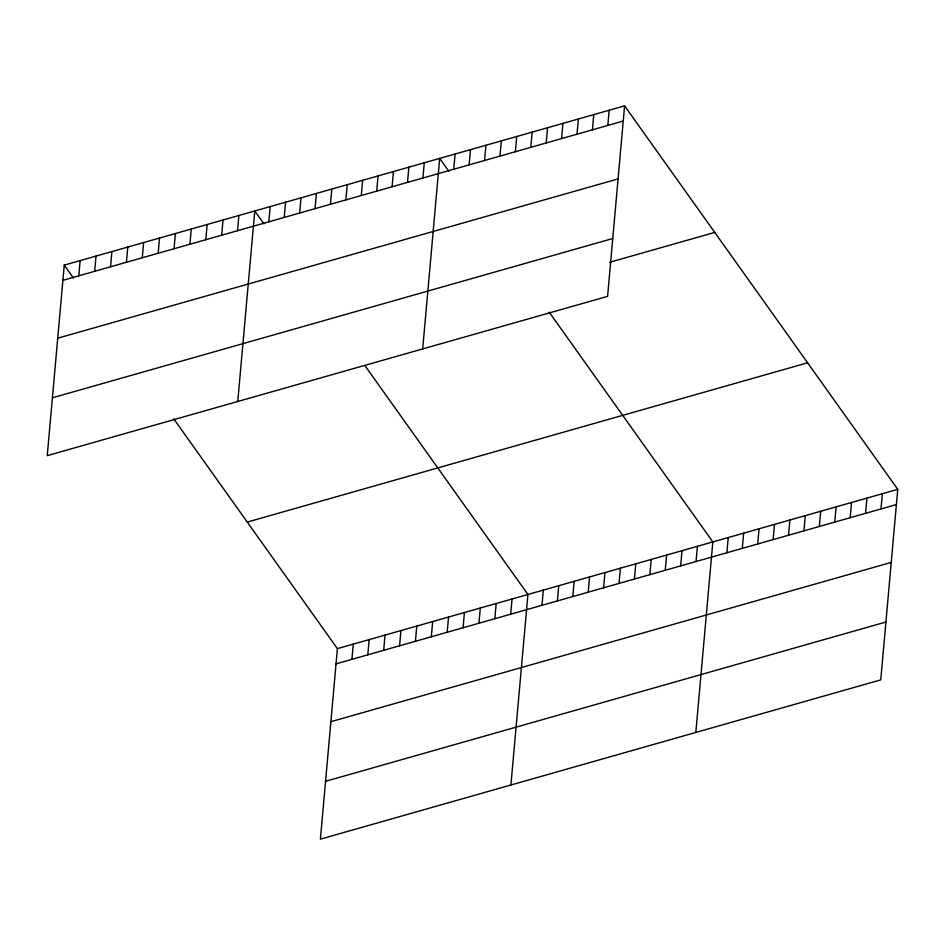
<?xml version="1.0" encoding="UTF-8"?>
<svg xmlns="http://www.w3.org/2000/svg" width="945" height="945" viewBox="0 0 945 945"><rect width="100%" height="100%" fill="white"/><g stroke="black" fill="none" stroke-linecap="round" stroke-linejoin="round"><path stroke-width="1.42" d="M64.248 265.12L47.25 455.644L607.6 296.364L624.598 105.852L64.248 265.12L73.438 278.019M78.778 275.822L80.124 260.607M94.654 271.31L96.012 256.095M110.53 266.797L111.888 251.583M126.406 262.285L127.764 247.07M142.282 257.772L143.64 242.558M158.158 253.26L159.516 238.046M174.034 248.748L175.392 233.533M189.91 244.235L191.268 229.021M205.786 239.723L207.144 224.508M221.662 235.21L223.02 219.996M237.538 230.698L238.896 215.484M237.762 401.483L254.772 210.971L263.95 223.859M268.817 221.803L270.175 206.589M284.232 217.421L285.591 202.206M299.636 213.05L300.994 197.824M315.051 208.668L316.41 193.453M330.455 204.285L331.813 189.071M345.87 199.903L347.228 184.688M361.273 195.52L362.632 180.306M376.689 191.15L378.047 175.924M173.738 418.848L337.4 648.636L320.402 839.148L880.752 679.88L897.75 489.356L624.598 105.852M392.092 186.767L393.451 171.553M351.918 659.338L353.276 644.124M407.508 182.385L408.866 167.171M367.806 654.826L369.152 639.611M422.923 178.003L424.27 162.788M383.682 650.314L385.04 635.099M422.687 348.929L439.685 158.406L448.863 171.293M399.558 645.801L400.916 630.587M453.742 169.249L455.088 154.023M415.434 641.289L416.792 626.074M469.145 164.867L470.504 149.653M431.31 636.776L432.668 621.562M484.561 160.485L485.907 145.27M447.186 632.264L448.544 617.038M499.964 156.102L501.322 140.888M463.062 627.752L464.42 612.525M515.379 151.72L516.726 136.505M478.938 623.227L480.296 608.013M530.783 147.349L532.141 132.123M494.814 618.715L496.172 603.501M546.198 142.967L547.557 127.752M510.69 614.203L512.048 598.988M561.602 138.584L562.96 123.37M510.914 785L527.924 594.476L365.03 365.774M577.017 134.202L578.375 118.987M541.969 605.32L543.328 590.093M592.42 129.819L593.779 114.605M557.385 600.937L558.743 585.723M607.836 125.449L609.194 110.222M572.788 596.555L574.147 581.34M588.203 592.172L589.562 576.958M603.607 587.79L604.965 572.576M619.022 583.419L620.381 568.193M634.426 579.037L635.784 563.822M649.841 574.654L651.199 559.44M665.245 570.272L666.603 555.058M680.66 565.89L682.018 550.675M696.063 561.519L697.422 546.293M695.827 732.434L712.837 541.922L549.175 312.133M726.882 552.754L728.241 537.54M742.297 548.372L743.656 533.157M757.701 543.989L759.059 528.775M773.116 539.619L774.475 524.392M788.52 535.236L789.878 520.022M803.935 530.854L805.294 515.639M819.35 526.471L820.697 511.257M834.754 522.089L836.112 506.874M850.169 517.718L851.516 502.492M865.573 513.336L866.931 498.121M880.988 508.953L882.335 493.739M62.89 280.334L623.239 121.066M57.728 338.192L618.077 178.912M52.412 397.798L612.762 238.518M609.679 262.273L714.739 232.411M247.259 522.077L807.609 362.797M337.4 648.636L897.75 489.356M336.042 663.851L896.392 504.571M330.88 721.697L891.229 562.429M325.564 781.302L885.914 622.023"/></g></svg>
